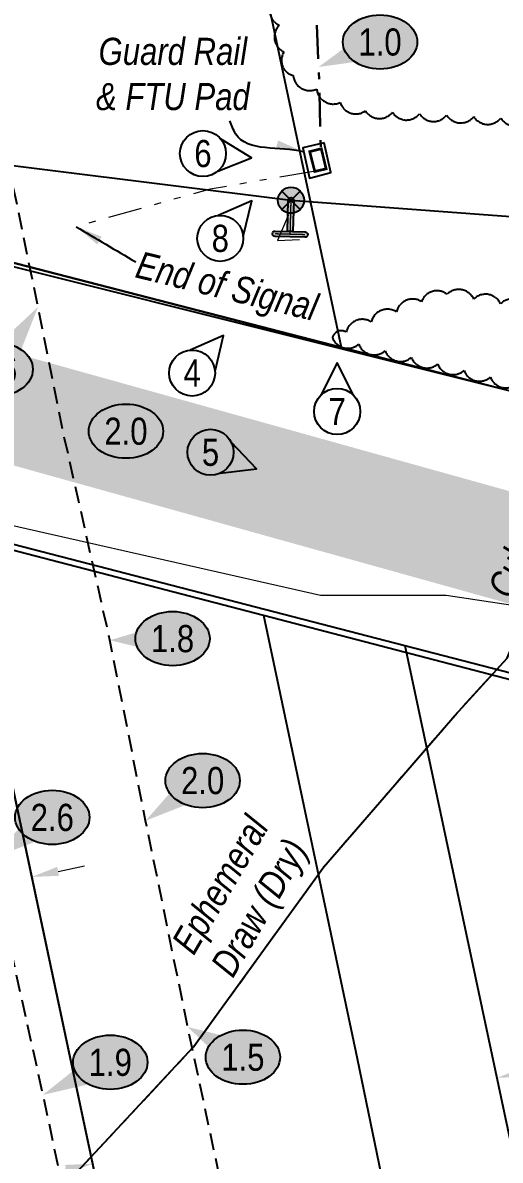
# Model space of a CAD drawing. Extents: x 671801 to 676935, y 5694741 to 5698835.
# Drawn here: x 674729.6 to 674905.6, y 5695089.7 to 5695509.3 of the extents above; entities that cross this region are included whole.
import ezdxf
from ezdxf.enums import TextEntityAlignment as Align

# ---------------------------------------------------------------- set-up
doc = ezdxf.new("R2010")
doc.units = 0
doc.header["$LTSCALE"] = 5
doc.header["$PDMODE"] = 34
doc.header["$PDSIZE"] = 0.03
for name, pattern in [('0', [1, 1, 0]), ('CENTERLINEX3', [5, 2.5, -1, 0.5, -1]), ('CENTERLINEX33', [6.5, 2.5, -1, 0.5, -1, 0.5, -1]), ('foc-TOPO-ephemeral', [6.25, 3.125, -0.625, 0.625, -0.625, 0.625, -0.625]), ('POWERLINE5', [7.799999999999997, 2.399999999999999, -0.6, 0.6, -0.6, 0.6, -0.6, 2.399999999999999]), ('UG_PIPE', [1.875, 1.25, -0.625])]:
    doc.linetypes.add(name, pattern=pattern)
doc.layers.get('Defpoints').update_dxf_attribs({"color": 9})
for name, color, linetype in [('AS-FENCE-DASH', 48, 'foc-FENCE-DASH'), ('AS-PIPE-UG', 44, 'UG_PIPE'), ('AS-POWER-EXISTING', 72, 'POWERLINE5'), ('AS-POWER-EXISTING-ANC', 72, 'Continuous'), ('AS-POWER-OH-ATCO PIPELINES', 241, 'foc-OHPOWER'), ('AS-ROADS', 254, 'Continuous'), ('CG-NOTES', 7, 'Continuous'), ('F-RW', 190, 'Continuous'), ('L-TITLEDB', 4, 'Continuous'), ('P-ELEVATION', 7, 'Continuous'), ('T-BUSH', 110, '0'), ('T-DRAW', 143, 'foc-TOPO-ephemeral'), ('T-WATER-T', 170, 'Continuous')]:
    doc.layers.add(name, color=color, linetype=linetype)
for name, color, linetype, lineweight in [('AS-GENERAL', 48, 'Continuous', 18), ('EXISTING PIPE (EXIST OR HP)', 240, 'CENTERLINEX33', 20), ('F-RW-T', 190, 'Continuous', 9), ('T-TEXT', 48, 'Continuous', 18)]:
    doc.layers.add(name, color=color, linetype=linetype, lineweight=lineweight)
doc.layers.add('AS-TELUS-ATCO PIPELINES', color=7, linetype='foc-TEL', lineweight=9, true_color=0xff9c38)
doc.layers.add('EXISTING PIPE IP', color=7, linetype='CENTERLINEX3', lineweight=30, true_color=0x3800e0)
doc.styles.add('80', font='ARIALN.TTF', dxfattribs={"height": 10})
doc.styles.add('80CG', font='ARIALN.TTF', dxfattribs={"height": 10})
doc.styles.add('80L', font='ARIALN.TTF', dxfattribs={"height": 10})
doc.styles.add('80LS', font='ARIALNI.TTF', dxfattribs={"height": 10})
doc.styles.add('foc-LtypeFont', font='ARIALN.TTF', dxfattribs={"height": 7.349999999999999})
doc.linetypes.add('foc-FENCE-DASH', pattern='A,0.5,-0.5,1,-0.5,1,-0.5,1,-0.5,1,-0.5,["X",foc-LtypeFont,S=0.2,R=0,X=-0.625,Y=-0.75],-0.5', length=7.5)
doc.linetypes.add('foc-OHPOWER', pattern='A,10,-1,["O/P",foc-LtypeFont,S=0.2,R=0,X=-0.5,Y=-0.75],-3.25', length=14.25)
doc.linetypes.add('foc-TEL', pattern='A,2,-1,["T",foc-LtypeFont,S=0.2,R=0,X=-0.425,Y=-0.75],-1.239999999999999,8', length=12.24)
doc.linetypes.add('foc-TOPO-flowdirection-NOLINE', pattern='A,0,[">",foc-LtypeFont,S=0.3,R=0,X=0,Y=-0.945],-20,[">",foc-LtypeFont,S=0.3,R=0,X=0,Y=-0.945],0', length=20)
doc.dimstyles.new('Compass 5 000', dxfattribs={"dimscale": 5, "dimtxt": 9, "dimasz": 2, "dimexe": 0.2, "dimexo": 0.0625, "dimgap": 0.5, "dimtad": 0, "dimtih": 1, "dimtoh": 1, "dimzin": 0, "dimdsep": 46, "dimtxsty": '80CG', "dimcen": 0.1, "dimse1": 1, "dimse2": 1, "dimclrd": 256, "dimclrt": 256, "dimaunit": 1, "dimadec": 4, "dimazin": 0, "dimtfac": 0.06, "dimtofl": 0, "dimtmove": 0, "dimatfit": 1, "dimfxl": 0.2, "dimtolj": 1, "dimtzin": 0, "dimlwd": -1, "dimarcsym": 0})

# ---------------------------------------------------------------- blocks, each defined once
blk = doc.blocks.new('POWERPOLE')
h = blk.add_hatch(color=255)
edge = h.paths.add_edge_path()
edge.add_arc((0, 0), 0.9600000000000002, 0, 360)
at = {"linetype": 'Continuous'}
for p, q in [((0.678822509938982, -0.678822509938982), (-0.678822509938982, 0.678822509938982)), ((-0.678822509938982, -0.678822509938982), (0.678822509938982, 0.678822509938982))]:
    blk.add_line(p, q, dxfattribs=at)
blk.add_circle((0, 0), 0.9600000000000002, dxfattribs=at)
blk = doc.blocks.new('*U600')
at = {"layer": 'P-ELEVATION'}
h = blk.add_hatch(color=111, dxfattribs=at)
h.dxf.hatch_style = 1
edge = h.paths.add_edge_path()
edge.add_ellipse((0, 0), major_axis=(13.70392359688799, 0), ratio=0.7297180204850888, start_angle=0, end_angle=360)
at = {"layer": 'P-ELEVATION', "color": 7, "flags": 128}
blk.add_lwpolyline([(0, 0, 12.5, 0, 0), (-20.30221932720485, 11.10971110724281, 0, 0, 0)], format="xyseb", dxfattribs=at)
at = {"layer": 'P-ELEVATION', "color": 7}
blk.add_ellipse((0, 0), major_axis=(-13.704, 0), ratio=0.7297139521307647, dxfattribs=at)
at = {"layer": 'P-ELEVATION', "style": '80'}
blk.add_attdef('ELEVATION', text='', height=10, dxfattribs=at).set_placement((0, 0), align=Align.MIDDLE_CENTER)
blk = doc.blocks.new('*U633')
at = {"layer": 'P-ELEVATION'}
h = blk.add_hatch(color=111, dxfattribs=at)
h.dxf.hatch_style = 1
edge = h.paths.add_edge_path()
edge.add_ellipse((0, 0), major_axis=(13.70392359688799, 0), ratio=0.7297180204850888, start_angle=0, end_angle=360)
at = {"layer": 'P-ELEVATION', "color": 7, "flags": 128}
blk.add_lwpolyline([(0, 0, 12.5, 0, 0), (-21.01993775580576, -14.8074795389195, 0, 0, 0)], format="xyseb", dxfattribs=at)
at = {"layer": 'P-ELEVATION', "color": 7}
blk.add_ellipse((0, 0), major_axis=(-13.704, 0), ratio=0.7297139521307647, dxfattribs=at)
at = {"layer": 'P-ELEVATION', "style": '80'}
blk.add_attdef('ELEVATION', text='', height=10, dxfattribs=at).set_placement((0, 0), align=Align.MIDDLE_CENTER)
blk = doc.blocks.new('*U598')
at = {"layer": 'P-ELEVATION'}
h = blk.add_hatch(color=111, dxfattribs=at)
h.dxf.hatch_style = 1
edge = h.paths.add_edge_path()
edge.add_ellipse((0, 0), major_axis=(13.70392359688799, 0), ratio=0.7297180204850888, start_angle=0, end_angle=360)
at = {"layer": 'P-ELEVATION', "color": 7, "flags": 128}
blk.add_lwpolyline([(0, 0, 12.5, 0, 0), (-23.0703399086825, -0.6076204172484316, 0, 0, 0)], format="xyseb", dxfattribs=at)
at = {"layer": 'P-ELEVATION', "color": 7}
blk.add_ellipse((0, 0), major_axis=(-13.704, 0), ratio=0.7297139521307647, dxfattribs=at)
at = {"layer": 'P-ELEVATION', "style": '80'}
blk.add_attdef('ELEVATION', text='', height=10, dxfattribs=at).set_placement((0, 0), align=Align.MIDDLE_CENTER)
blk = doc.blocks.new('*U652')
at = {"layer": 'P-ELEVATION'}
h = blk.add_hatch(color=111, dxfattribs=at)
h.dxf.hatch_style = 1
edge = h.paths.add_edge_path()
edge.add_ellipse((0, 0), major_axis=(13.70392359688799, 0), ratio=0.7297180204850888, start_angle=0, end_angle=360)
at = {"layer": 'P-ELEVATION', "color": 7, "flags": 128}
blk.add_lwpolyline([(0, 0, 12.5, 0, 0), (15.62182174146048, 23.01824570034138, 0, 0, 0)], format="xyseb", dxfattribs=at)
at = {"layer": 'P-ELEVATION', "color": 7}
blk.add_ellipse((0, 0), major_axis=(-13.704, 0), ratio=0.7297139521307647, dxfattribs=at)
at = {"layer": 'P-ELEVATION', "style": '80'}
blk.add_attdef('ELEVATION', text='', height=10, dxfattribs=at).set_placement((0, 0), align=Align.MIDDLE_CENTER)
blk = doc.blocks.new('*U603')
at = {"layer": 'P-ELEVATION'}
h = blk.add_hatch(color=111, dxfattribs=at)
h.dxf.hatch_style = 1
edge = h.paths.add_edge_path()
edge.add_ellipse((0, 0), major_axis=(13.70392359688799, 0), ratio=0.7297180204850888, start_angle=0, end_angle=360)
at = {"layer": 'P-ELEVATION', "color": 7, "flags": 128}
blk.add_lwpolyline([(0, 0, 12.5, 0, 0), (-24.83963197816872, -12.02767323404548, 0, 0, 0)], format="xyseb", dxfattribs=at)
at = {"layer": 'P-ELEVATION', "color": 7}
blk.add_ellipse((0, 0), major_axis=(-13.704, 0), ratio=0.7297139521307647, dxfattribs=at)
at = {"layer": 'P-ELEVATION', "style": '80'}
blk.add_attdef('ELEVATION', text='', height=10, dxfattribs=at).set_placement((0, 0), align=Align.MIDDLE_CENTER)
blk = doc.blocks.new('*U628')
at = {"layer": 'P-ELEVATION'}
h = blk.add_hatch(color=111, dxfattribs=at)
h.dxf.hatch_style = 1
edge = h.paths.add_edge_path()
edge.add_ellipse((0, 0), major_axis=(13.70392359688799, 0), ratio=0.7297180204850888, start_angle=0, end_angle=360)
at = {"layer": 'P-ELEVATION', "color": 7, "flags": 128}
blk.add_lwpolyline([(0, 0, 12.5, 0, 0), (-22.794038287198, -15.32699764047669, 0, 0, 0)], format="xyseb", dxfattribs=at)
at = {"layer": 'P-ELEVATION', "color": 7}
blk.add_ellipse((0, 0), major_axis=(-13.704, 0), ratio=0.7297139521307647, dxfattribs=at)
at = {"layer": 'P-ELEVATION', "style": '80'}
blk.add_attdef('ELEVATION', text='', height=10, dxfattribs=at).set_placement((0, 0), align=Align.MIDDLE_CENTER)
blk = doc.blocks.new('*U613')
h = blk.add_hatch(color=255)
h.dxf.hatch_style = 1
edge = h.paths.add_edge_path()
edge.add_arc((0.06701525934040566, 2.499569153785705), 0.1999999999999998, -1.5357734370933258, 178.4642265629068, ccw=False)
edge.add_line((0.2669434165758134, 2.4942089350911), (0.205288375930013, 0.194567938540803))
edge.add_line((0.205288375930013, 0.194567938540803), (-0.1945679385408028, 0.205288375930013))
edge.add_line((-0.1945679385408029, 0.205288375930013), (-0.1329128978950021, 2.50492937248031))
h = blk.add_hatch(color=255)
h.dxf.hatch_style = 1
edge = h.paths.add_edge_path()
edge.add_arc((-1.099604864794744, 0.0294812028203276), 0.2, 88.46422656290679, 268.46422656290673, ccw=False)
edge.add_line((-1.094244646100139, 0.2294093600557356), (0.205288375930013, 0.194567938540803))
edge.add_line((0.205288375930013, 0.194567938540803), (1.104965083489349, 0.1704469544150804))
edge.add_arc((1.099604864794744, -0.0294812028203276), 0.2, -91.53577343709321, 88.46422656290667, ccw=False)
edge.add_line((1.094244646100139, -0.2294093600557356), (-1.104965083489349, -0.1704469544150804))
at = {"color": 255, "flags": 128}
blk.add_lwpolyline([(-0.1329128978950021, 2.50492937248031, -0.9999999999999999), (0.2669434165758134, 2.4942089350911), (0.205288375930013, 0.194567938540803), (-0.1945679385408029, 0.205288375930013)], format="xyb", close=True, dxfattribs=at)
at = {"color": 72, "const_width": 0.09999999999999999, "flags": 128}
for points in [[(0.06701525934040577, 2.499569153785705), (0, 0)], [(-1.099604864794744, 0.02948120282032757), (1.099604864794744, -0.02948120282032757)]]:
    blk.add_lwpolyline(points, dxfattribs=at)
at = {"color": 255}
blk.add_lwpolyline([(-1.104965083489349, -0.1704469544150804, -0.9999999999999999), (-1.094244646100139, 0.2294093600557356), (0.205288375930013, 0.194567938540803), (1.104965083489349, 0.1704469544150804, -0.9999999999999999), (1.094244646100139, -0.2294093600557356)], format="xyb", close=True, dxfattribs=at)
blk = doc.blocks.new('*U622')
at = {"layer": 'P-ELEVATION'}
h = blk.add_hatch(color=111, dxfattribs=at)
h.dxf.hatch_style = 1
edge = h.paths.add_edge_path()
edge.add_ellipse((0, 0), major_axis=(13.70392359688799, 0), ratio=0.7297180204850888, start_angle=0, end_angle=360)
at = {"layer": 'P-ELEVATION', "color": 7, "flags": 128}
blk.add_lwpolyline([(0, 0, 12.49999999999999, 0, 0), (-22.60773955632529, -9.209976082838768, 0, 0, 0)], format="xyseb", dxfattribs=at)
at = {"layer": 'P-ELEVATION', "color": 7}
blk.add_ellipse((0, 0), major_axis=(-13.704, 0), ratio=0.7297139521307647, dxfattribs=at)
at = {"layer": 'P-ELEVATION', "style": '80'}
blk.add_attdef('ELEVATION', text='', height=10, dxfattribs=at).set_placement((0, 0), align=Align.MIDDLE_CENTER)
blk = doc.blocks.new('*D624')
at = {"layer": 'Defpoints', "color": 0, "transparency": 16777216}
for p in [(674904.317274244, 5695120.125451695), (674906.6120417118, 5695109.32433494), (674757.6193254953, 5695077.669863842)]:
    blk.add_point(p, dxfattribs=at)
at = {"layer": 'F-RW-T', "transparency": 16777216}
for p, q in [((674914.0989492564, 5695122.203632138), (674929.9684650167, 5695125.575213922)), ((674745.5428830152, 5695086.392800153), (674735.7612080029, 5695084.314619711))]:
    blk.add_line(p, q, dxfattribs=at)
for points in [[(674913.7525858493, 5695123.833911306), (674914.4453126637, 5695120.573352968), (674904.317274244, 5695120.125451695)], [(674745.1965196081, 5695088.023079322), (674745.8892464226, 5695084.762520984), (674755.3245580276, 5695088.470980596)]]:
    blk.add_solid(points, dxfattribs=at)
at = {"layer": 'F-RW-T', "transparency": 16777216, "insert": (674969.4398156307, 5695125.575213921), "char_height": 10, "attachment_point": 5, "style": '80CG'}
blk.add_mtext('\\A1;Nova\\P30.48 P/L R/W\\PPlan 1057 ID', dxfattribs=at)
blk = doc.blocks.new('*D627')
at = {"layer": 'Defpoints', "color": 0, "transparency": 16777216}
for p in [(674733.479185692, 5695191.302930984), (674635.7965287685, 5695173.619626979), (674636.4199649489, 5695170.684817715)]:
    blk.add_point(p, dxfattribs=at)
at = {"layer": 'F-RW-T', "transparency": 16777216}
for p, q in [((674742.6374808413, 5695196.315655597), (674752.4192121706, 5695198.393570947)), ((674626.0147974389, 5695171.54171163), (674508.1173392059, 5695146.496969571))]:
    blk.add_line(p, q, dxfattribs=at)
for points in [[(674742.2911616166, 5695197.945944153), (674742.9838000662, 5695194.685367042), (674732.8557495116, 5695194.237740248)], [(674625.6684782142, 5695173.172000187), (674626.3611166638, 5695169.911423076), (674635.7965287685, 5695173.619626979)]]:
    blk.add_solid(points, dxfattribs=at)
at = {"layer": 'F-RW-T', "transparency": 16777216, "insert": (674469.0313910476, 5695146.496969571), "char_height": 10, "attachment_point": 5, "style": '80CG'}
blk.add_mtext('\\A1;Foothills\\P19.86 P/L R/W\\PPlan 791 0837', dxfattribs=at)
blk = doc.blocks.new('*U653')
at = {"layer": 'CG-NOTES', "color": 182}
blk.add_lwpolyline([(8.452992316833102, 0.7395410005946355), (11.5701769743577, 13.78879997614161), (-0.7395410005946355, 8.452992316833102)], dxfattribs=at)
blk.add_circle((0, 0), 8.485281374238571, dxfattribs=at)
at = {"color": 182, "style": '80L'}
blk.add_attdef('#', text='', height=10, dxfattribs=at).set_placement((0, 0), align=Align.MIDDLE_CENTER)
blk = doc.blocks.new('*U654')
at = {"layer": 'CG-NOTES', "color": 182}
blk.add_lwpolyline([(3.586034864761435, -7.690276584669463), (16.91446717414635, -6.156362579862041), (7.690276584669463, 3.586034864761435)], dxfattribs=at)
blk.add_circle((0, 0), 8.485281374238571, dxfattribs=at)
at = {"color": 182, "style": '80L'}
blk.add_attdef('#', text='', height=10, dxfattribs=at).set_placement((0, 0), align=Align.MIDDLE_CENTER)
blk = doc.blocks.new('*U655')
at = {"layer": 'CG-NOTES', "color": 182}
blk.add_lwpolyline([(5.454233732064521, -6.500102645036423), (17.93150456565142, -1.568803369457848), (6.500102645036423, 5.454233732064521)], dxfattribs=at)
blk.add_circle((0, 0), 8.485281374238571, dxfattribs=at)
at = {"color": 182, "style": '80L'}
blk.add_attdef('#', text='', height=10, dxfattribs=at).set_placement((0, 0), align=Align.MIDDLE_CENTER)
blk = doc.blocks.new('*U648')
at = {"layer": 'CG-NOTES', "color": 182}
blk.add_lwpolyline([(6.000000000000003, 5.999999999999997), (6.201167127115799e-15, 18), (-5.999999999999997, 6.000000000000003)], dxfattribs=at)
blk.add_circle((0, 0), 8.485281374238571, dxfattribs=at)
at = {"color": 182, "style": '80L'}
blk.add_attdef('#', text='', height=10, dxfattribs=at).set_placement((0, 0), align=Align.MIDDLE_CENTER)

msp = doc.modelspace()

# ---------------------------------------------------------------- linework, layer by layer
at = {"layer": 'AS-FENCE-DASH', "flags": 128}
msp.add_lwpolyline([(674840.656622447, 5695464.98645732), (674832.8466224476, 5695463.181457311), (674835.3216224476, 5695452.056457317), (674843.096622448, 5695454.126457316)], close=True, dxfattribs=at)
for points in [[(674703.8066224478, 5695424.911457321), (675139.0116224473, 5695315.97145731), (675263.3666224473, 5695284.916457315), (675287.8716224469, 5695449.986457314)], [(674674.2666224481, 5695328.291457314), (674818.3366224476, 5695290.87145732), (675099.1466224468, 5695217.57645732), (675236.4666224472, 5695182.046457311)], [(674818.3366224476, 5695290.87145732), (674852.9016224473, 5695127.241457324), (674865.7151453982, 5695064.656307279)]]:
    msp.add_lwpolyline(points, dxfattribs=at)
at = {"layer": 'AS-GENERAL', "const_width": 0.9997722999999993, "flags": 128}
msp.add_lwpolyline([(674835.3716224467, 5695461.80645732), (674837.2366224473, 5695454.49645732), (674841.4216224472, 5695455.446457314), (674839.6466224474, 5695462.871457312)], close=True, dxfattribs=at)
at = {"layer": 'AS-GENERAL', "flags": 128}
msp.add_lwpolyline([(674827.5616224472, 5695438.531457316), (674823.5466224471, 5695429.051457313), (674831.6316224475, 5695429.376457316)], dxfattribs=at)
at = {"layer": 'AS-PIPE-UG', "flags": 128}
for points in [[(674835.0777246912, 5694928.394834436), (674790.4466224473, 5695138.866457315), (674774.9016224472, 5695214.991457316), (674761.7566224465, 5695281.561457316), (674744.5816224471, 5695358.061457313), (674735.2566224469, 5695404.516457316), (674717.1016224469, 5695492.936457318), (674701.3216224475, 5695568.661457316), (674685.5316224468, 5695643.996457313), (674668.4066224474, 5695725.946457321), (674649.6866224472, 5695814.346457312), (674630.6516224478, 5695899.36145732), (674612.6866224481, 5695980.091457318), (674592.6966224476, 5696076.291457313), (674574.2266224471, 5696165.95145732), (674557.1066224475, 5696247.726457316)], [(674498.4866224468, 5696239.936457322), (674517.1216224482, 5696151.611457322), (674534.3066224478, 5696066.041457315), (674551.0416224473, 5695986.436457322), (674568.2566224473, 5695903.421457321), (674583.7016224473, 5695829.821457312), (674598.346622447, 5695758.756457313), (674614.181622447, 5695685.926457318), (674629.7916224484, 5695604.071457319), (674645.9766224474, 5695525.236457312), (674676.9516224473, 5695416.151457317), (674681.7466224469, 5695374.301457317), (674689.7216224478, 5695334.626457321), (674701.3716224476, 5695277.876457319), (674717.7116224482, 5695200.886457318), (674737.0466224473, 5695113.851457324), (674778.8230427029, 5694916.44316156)]]:
    msp.add_lwpolyline(points, dxfattribs=at)
at = {"layer": 'AS-POWER-OH-ATCO PIPELINES', "flags": 128}
msp.add_lwpolyline([(674140.7160318161, 5695506.748393578), (674418.3766224473, 5695495.106457324), (674828.4716224474, 5695443.851457322), (675243.1516224483, 5695413.006457319)], dxfattribs=at)
at = {"layer": 'AS-ROADS', "const_width": 39.99089199999995, "flags": 128}
msp.add_lwpolyline([(674149.2235437337, 5695539.616908344), (674343.9316224472, 5695477.506457313), (674521.801622447, 5695423.856457314), (675109.8716224479, 5695259.736457323), (675252.0266224471, 5695225.111457322)], dxfattribs=at)
at = {"layer": 'AS-TELUS-ATCO PIPELINES', "flags": 128}
msp.add_lwpolyline([(674137.7882641781, 5695495.437051933), (674335.4566224483, 5695430.826457321), (674510.5116224474, 5695377.736457321), (674686.3016224473, 5695332.841457318), (674839.3716224468, 5695298.136457313), (674885.6816224469, 5695298.191457314), (674925.716622448, 5695292.151457321), (674973.7366224471, 5695272.73645732), (675102.6216224474, 5695232.081457321), (675240.0166224466, 5695200.771457312)], dxfattribs=at)
at = {"layer": 'EXISTING PIPE (EXIST OR HP)', "flags": 128}
msp.add_lwpolyline([(674836.7391117909, 5695454.491349572), (674798.7416224477, 5695447.971457316), (674749.2766224474, 5695434.116457317)], dxfattribs=at)
at = {"layer": 'EXISTING PIPE IP', "flags": 128}
msp.add_lwpolyline([(675284.9916224484, 5695430.691457319), (675222.131622447, 5695445.966457317), (675153.3566224481, 5695462.861457313), (675076.1016224484, 5695483.331457309), (675005.3716224472, 5695503.136457319), (674922.0016224472, 5695524.311457316), (674850.8666224472, 5695544.626457316), (674839.4216224473, 5695547.221457319), (674836.4366224473, 5695540.40145731), (674838.6816224471, 5695493.036457323), (674839.450217457, 5695462.974144493)], dxfattribs=at)
at = {"layer": 'F-RW', "flags": 128}
for points in [[(674504.5246628486, 5696271.074496975), (674682.366622447, 5695432.141457316), (674847.1316224479, 5695389.496457322), (674653.5679200627, 5696302.607999852)], [(674694.2452933964, 5694898.474068917), (674598.3216224472, 5695350.03145731), (674705.6616224467, 5695322.246457315), (674764.9326478966, 5695043.244410544)], [(674791.3067853912, 5694919.095413846), (674705.6616224467, 5695322.246457315), (674870.4366224471, 5695279.596457317), (674940.3020972754, 5694950.75043641)]]:
    msp.add_lwpolyline(points, dxfattribs=at)
at = {"layer": 'L-TITLEDB', "flags": 128}
for points in [[(675273.2310183652, 5695279.206483037), (674847.1316224479, 5695389.496457322), (674682.366622447, 5695432.141457316), (674612.8716224467, 5695450.136457322), (674575.0316224468, 5695459.92145732), (674510.1616224482, 5695476.721457321), (674391.9216224473, 5695507.321457314), (674156.6283048905, 5695568.224978928)], [(674131.4312651849, 5695470.876978755), (674533.4466224468, 5695366.821457313), (674598.3216224472, 5695350.03145731), (674636.161622448, 5695340.236457314), (674705.6616224467, 5695322.246457315), (674870.4366224471, 5695279.596457317), (675248.0336199206, 5695181.857686599)]]:
    msp.add_lwpolyline(points, dxfattribs=at)
at = {"layer": 'T-BUSH', "flags": 128}
msp.add_lwpolyline([(674617.0112927663, 5696291.945590974, 0.52056705), (674612.0250716371, 5696283.280023249, 0.52056705), (674607.0388505082, 5696274.614455521, 0.52056705), (674602.0526293789, 5696265.948887794, 0.52056705), (674597.0664082498, 5696257.283320067, 0.52056705), (674592.0801871206, 5696248.61775234, 0.52056705), (674587.0939659916, 5696239.952184612, 0.52056705), (674582.1077448623, 5696231.286616885, 0.52056705), (674577.1215237331, 5696222.621049157, 0.52056705), (674572.135302604, 5696213.955481431, 0.52056705), (674569.3344390907, 5696204.938800103, 0.52056705), (674571.3552511622, 5696195.147437393, 0.52056705), (674573.3760632339, 5696185.356074679, 0.52056705), (674575.3968753056, 5696175.564711969, 0.52056705), (674577.4176873772, 5696165.773349257, 0.52056705), (674579.4384994489, 5696155.981986543, 0.52056705), (674581.4593115206, 5696146.190623833, 0.52056705), (674583.4801235922, 5696136.399261119, 0.52056705), (674585.5009356638, 5696126.607898409, 0.52056705), (674587.5217477356, 5696116.816535697, 0.52056705), (674589.5425598072, 5696107.025172984, 0.52056705), (674591.5633718788, 5696097.233810274, 0.52056705), (674593.5841839506, 5696087.44244756, 0.52056705), (674595.6049960222, 5696077.651084851, 0.52056705), (674597.6258080938, 5696067.859722136, 0.52056705), (674599.6466201656, 5696058.068359424, 0.52056705), (674601.6674322371, 5696048.276996714, 0.52056705), (674603.6882443088, 5696038.485634, 0.52056705), (674606.3455109774, 5696028.855440533, 0.52056705), (674609.228350009, 5696019.282368701, 0.52056705), (674612.1111890402, 5696009.709296869, 0.52056705), (674614.9940280713, 5696000.136225039, 0.52056705), (674617.8768671026, 5695990.563153206, 0.52056705), (674620.7597061339, 5695980.990081375, 0.52056705), (674623.6425451653, 5695971.417009542, 0.52056705), (674626.5253841965, 5695961.84393771, 0.52056705), (674629.4082232278, 5695952.270865877, 0.52056705), (674632.2910622592, 5695942.697794043, 0.52056705), (674635.1739012905, 5695933.124722211, 0.52056705), (674638.0567403218, 5695923.551650379, 0.52056705), (674640.9395793532, 5695913.978578547, 0.52056705), (674643.8224183844, 5695904.405506717, 0.52056705), (674646.7052574157, 5695894.832434884, 0.52056705), (674649.5880964469, 5695885.259363052, 0.52056705), (674657.1626912344, 5695879.283272409, 0.52056705), (674665.6590117738, 5695874.013831974, 0.52056705), (674674.1553323133, 5695868.744391542, 0.52056705), (674682.5109885707, 5695863.302342582, 0.52056705), (674686.626620083, 5695854.195979057, 0.52056705), (674690.6829403916, 5695845.05810563, 0.52056705), (674694.7392606997, 5695835.920232204, 0.52056705), (674698.7955810081, 5695826.782358781, 0.52056705), (674702.8519013163, 5695817.644485355, 0.52056705), (674706.9082216247, 5695808.506611927, 0.52056705), (674710.9645419329, 5695799.368738501, 0.52056705), (674715.0208622413, 5695790.230865078, 0.52056705), (674719.07718255, 5695781.092991653, 0.52056705), (674723.133502858, 5695771.955118226, 0.52056705), (674727.1898231664, 5695762.8172448, 0.52056705), (674731.2461434746, 5695753.679371376, 0.52056705), (674740.6090069029, 5695752.025603931, 0.52056705), (674750.5743439671, 5695751.221537779, 0.52056705), (674760.5396810316, 5695750.41747163, 0.52056705), (674770.5050180962, 5695749.613405478, 0.52056705), (674776.5103553131, 5695743.495078781, 0.52056705), (674778.7204923906, 5695733.744706517, 0.52056705), (674780.930629468, 5695723.994334255, 0.52056705), (674783.1407665454, 5695714.243961989, 0.52056705), (674785.3509036228, 5695704.493589726, 0.52056705), (674787.5610407002, 5695694.743217464, 0.52056705), (674789.771177778, 5695684.992845197, 0.52056705), (674791.9813148552, 5695675.242472935, 0.52056705), (674794.1914519325, 5695665.492100672, 0.52056705), (674796.4015890099, 5695655.741728408, 0.52056705), (674798.6117260876, 5695645.991356143, 0.52056705), (674800.8218631649, 5695636.240983881, 0.52056705), (674803.0320002423, 5695626.490611617, 0.52056705), (674804.914025012, 5695616.673928848, 0.52056705), (674806.6621944365, 5695606.830231939, 0.52056705), (674808.410363861, 5695596.986535029, 0.52056705), (674810.1585332853, 5695587.142838118, 0.52056705), (674811.90670271, 5695577.299141211, 0.52056705), (674813.6548721341, 5695567.455444299, 0.52056705), (674815.4030415586, 5695557.611747391, 0.52056705), (674817.1512109829, 5695547.768050479, 0.52056705), (674818.8993804074, 5695537.924353572, 0.52056705), (674820.6475498318, 5695528.080656661, 0.52056705), (674822.3957192561, 5695518.236959753, 0.52056705), (674824.1438886805, 5695508.393262844, 0.52056705), (674825.892058105, 5695498.549565931, 0.52056705), (674829.289527564, 5695489.867386562, 0.52056705), (674837.96865789, 5695484.90481042, 0.52056705), (674846.647788216, 5695479.942234279, 0.52056705), (674855.8849873554, 5695476.873369068, 0.52056705), (674865.868269598, 5695476.336209081, 0.52056705), (674875.8515518408, 5695475.799049097, 0.52056705), (674885.8348340831, 5695475.261889111, 0.52056705), (674895.8181163258, 5695474.724729124, 0.52056705), (674905.8013985681, 5695474.18756914, 0.52056705), (674915.7846808106, 5695473.650409154, 0.52056705), (674925.768151758, 5695473.117336866, 0.52056705), (674935.758462842, 5695472.732434761, 0.52056705), (674945.7487739262, 5695472.347532659, 0.52056705), (674955.73908501, 5695471.962630552, 0.52056705), (674965.729396094, 5695471.57772845, 0.52056705), (674975.719707178, 5695471.192826345, 0.52056705), (674985.7100182619, 5695470.807924242, 0.52056705), (674995.7003293461, 5695470.423022138, 0.52056705), (675005.69064043, 5695470.038120034, 0.52056705), (675015.4219597359, 5695470.390698996, 0.52056705), (675022.9779366284, 5695476.9375821, 0.52056705), (675030.5339135206, 5695483.484465206, 0.52056705), (675038.3011620768, 5695489.677944378, 0.52056705), (675048.2418453535, 5695488.731159117, 0.52056705), (675058.1812981502, 5695487.653317162, 0.52056705), (675068.1207509473, 5695486.575475202, 0.52056705), (675078.0602037437, 5695485.497633244, 0.52056705), (675087.9996565405, 5695484.419791288, 0.52056705), (675097.9391093372, 5695483.34194933, 0.52056705), (675107.8785621341, 5695482.26410737, 0.52056705), (675117.8180149307, 5695481.186265414, 0.52056705), (675127.7574677274, 5695480.108423457, 0.52056705), (675137.6969205241, 5695479.030581496, 0.52056705), (675147.636373321, 5695477.95273954, 0.52056705), (675157.575826118, 5695476.874897582, 0.52056705), (675167.5152789145, 5695475.797055623, 0.52056705), (675177.3406404924, 5695473.950494631, 0.52056705), (675187.1641016174, 5695472.091979978, 0.52056705), (675196.9875627427, 5695470.233465328, 0.52056705), (675206.8110238675, 5695468.374950676, 0.52056705), (675216.6344849924, 5695466.516436022, 0.52056705), (675226.4579461174, 5695464.657921373, 0.52056705), (675236.2814072424, 5695462.799406719, 0.52056705), (675246.1048683674, 5695460.940892067, 0.52056705), (675255.9283294923, 5695459.082377418, 0.52056705), (675265.7517906174, 5695457.223862763, 0.52056705), (675275.5752517424, 5695455.365348115, 0.52056705), (675288.4291768423, 5695452.93349565, 0.52056705)], format="xyb", dxfattribs=at)
msp.add_lwpolyline([(674843.753350231, 5695393.175778558, 0.52056705), (674853.4511293387, 5695390.745234262, 0.52056705), (674863.1489084467, 5695388.314689971, 0.52056705), (674872.8466875543, 5695385.884145676, 0.52056705), (674882.544466662, 5695383.453601384, 0.52056705), (674892.2422457697, 5695381.023057091, 0.52056705), (674901.9400248774, 5695378.592512795, 0.52056705), (674911.6378039853, 5695376.161968504, 0.52056705), (674921.3355830931, 5695373.731424209, 0.52056705), (674931.0333622008, 5695371.300879917, 0.52056705), (674940.7311413086, 5695368.870335625, 0.52056705), (674950.4289204166, 5695366.439791328, 0.52056705), (674960.1266995241, 5695364.009247038, 0.52056705), (674969.8244786318, 5695361.578702742, 0.52056705), (674979.5222577396, 5695359.148158451, 0.52056705), (674989.2200368475, 5695356.717614156, 0.52056705), (674998.9178159551, 5695354.287069864, 0.52056705), (675008.6155950628, 5695351.856525571, 0.52056705), (675018.3133741706, 5695349.425981275, 0.52056705), (675028.0111532785, 5695346.995436984, 0.52056705), (675037.7089323861, 5695344.564892689, 0.52056705), (675047.4067114939, 5695342.134348397, 0.52056705), (675057.1044906016, 5695339.703804103, 0.52056705), (675066.8022697095, 5695337.27325981, 0.52056705), (675076.5000488173, 5695334.842715518, 0.52056705), (675086.197827925, 5695332.412171222, 0.52056705), (675095.8956070327, 5695329.981626931, 0.52056705), (675105.5933861404, 5695327.551082635, 0.52056705), (675115.2911652483, 5695325.120538344, 0.52056705), (675124.988944356, 5695322.689994051, 0.52056705), (675134.6867234637, 5695320.259449755, 0.52056705), (675144.3845025714, 5695317.828905464, 0.52056705), (675154.0822816795, 5695315.398361169, 0.52056705), (675163.780060787, 5695312.967816877, 0.52056705), (675173.4778398947, 5695310.537272583, 0.52056705), (675183.1756190024, 5695308.10672829, 0.52056705), (675192.8733981104, 5695305.676183998, 0.52056705), (675202.571177218, 5695303.245639702, 0.52056705), (675212.2689563257, 5695300.815095411, 0.52056705), (675221.9667354334, 5695298.384551115, 0.52056705), (675231.6645145415, 5695295.954006824, 0.52056705), (675241.3622936491, 5695293.523462529, 0.52056705), (675251.0600727568, 5695291.092918237, 0.52056705), (675256.5258321116, 5695292.0924232, 0.52056705), (675252.1398778359, 5695301.076735654, 0.52056705), (675247.75392356, 5695310.06104811, 0.52056705), (675243.3679692843, 5695319.045360564, 0.52056705), (675238.9820150085, 5695328.029673018, 0.52056705), (675234.5960607327, 5695337.013985473, 0.52056705), (675230.2101064569, 5695345.998297927, 0.52056705), (675225.824152181, 5695354.982610381, 0.52056705), (675221.4381979053, 5695363.966922835, 0.52056705), (675213.0598069777, 5695367.255712113, 0.52056705), (675203.1183193823, 5695368.314621732, 0.52056705), (675193.176831787, 5695369.373531349, 0.52056705), (675183.2353441919, 5695370.432440965, 0.52056705), (675173.2938565963, 5695371.491350582, 0.52056705), (675163.352369001, 5695372.550260196, 0.52056705), (675153.4108814057, 5695373.609169814, 0.52056705), (675143.4693938104, 5695374.668079431, 0.52056705), (675133.5279062152, 5695375.726989049, 0.52056705), (675123.5864186197, 5695376.785898666, 0.52056705), (675113.6449310244, 5695377.844808283, 0.52056705), (675103.703443429, 5695378.9037179, 0.52056705), (675093.7619558336, 5695379.962627514, 0.52056705), (675083.8204682387, 5695381.021537131, 0.52056705), (675073.878980643, 5695382.080446749, 0.52056705), (675063.9323637383, 5695383.089729738, 0.52056705), (675053.9844585166, 5695384.086548118, 0.52056705), (675044.0365532945, 5695385.083366496, 0.52056705), (675034.0886480727, 5695386.080184878, 0.52056705), (675024.140742851, 5695387.077003255, 0.52056705), (675014.1928376291, 5695388.073821636, 0.52056705), (675004.2449324073, 5695389.070640016, 0.52056705), (674994.2970271854, 5695390.067458394, 0.52056705), (674984.4418853235, 5695391.735130373, 0.52056705), (674974.597308555, 5695393.478338175, 0.52056705), (674964.7527317868, 5695395.221545973, 0.52056705), (674954.908155018, 5695396.964753774, 0.52056705), (674945.0635782495, 5695398.707961575, 0.52056705), (674935.2190014811, 5695400.451169374, 0.52056705), (674925.3744247125, 5695402.194377173, 0.52056705), (674915.529847944, 5695403.937584975, 0.52056705), (674905.6852711757, 5695405.680792775, 0.52056705), (674895.840694407, 5695407.424000572, 0.52056705), (674885.9961176385, 5695409.167208374, 0.52056705), (674876.6185317516, 5695406.448700391, 0.52056705), (674867.3482682626, 5695402.704814703, 0.52056705), (674858.0780047736, 5695398.960929017, 0.52056705), (674848.8077412846, 5695395.217043331, 0.52056705)], format="xyb", close=True, dxfattribs=at)
at = {"layer": 'T-DRAW', "flags": 128}
msp.add_lwpolyline([(674732.102270623, 5695065.384317609), (674748.0666224484, 5695083.771457321), (674792.6066224471, 5695131.536457309), (674840.5666224483, 5695197.991457311), (674888.9766224478, 5695253.936457314), (674908.0866224469, 5695274.956457319), (674932.7266224471, 5695333.866457317), (674942.1266224479, 5695427.246457312), (674943.906622448, 5695499.661457318), (674941.0635364449, 5695530.179164529)], dxfattribs=at)
at = {"layer": 'T-DRAW', "linetype": 'foc-TOPO-flowdirection-NOLINE', "flags": 128}
for points in [[(674732.102270623, 5695065.384317609), (674748.0666224484, 5695083.771457321), (674792.6066224471, 5695131.536457309), (674840.5666224483, 5695197.991457311), (674888.9766224478, 5695253.936457314), (674908.0866224469, 5695274.956457319), (674932.7266224471, 5695333.866457317), (674942.1266224479, 5695427.246457312), (674943.906622448, 5695499.661457318)], [(674748.0666224484, 5695083.771457321), (674792.6066224471, 5695131.536457309), (674840.5666224483, 5695197.991457311), (674888.9766224478, 5695253.936457314), (674908.0866224469, 5695274.956457319), (674932.7266224471, 5695333.866457317), (674942.1266224479, 5695427.246457312), (674943.906622448, 5695499.661457318)]]:
    msp.add_lwpolyline(points, dxfattribs=at)

# ---------------------------------------------------------------- block references
at = {"xscale": 0.9999275687528749, "yscale": 0.9999275687528749, "zscale": 0.9999275687528749}
for name, p, values in [('*U622', (674861.2877244968, 5695502.245766317), {'ELEVATION': '1.0'}), ('*U652', (674719.6359322134, 5695381.499878856), {'ELEVATION': '1.6'}), ('*U598', (674767.6502913423, 5695358.669033717), {'ELEVATION': '2.0'}), ('*U598', (674784.8252913416, 5695282.169033724), {'ELEVATION': '1.8'}), ('*U633', (674795.9200377028, 5695229.797864331), {'ELEVATION': '2.0'}), ('*U628', (674740.5040097347, 5695216.212344806), {'ELEVATION': '2.6'}), ('*U600', (674810.7473712593, 5695127.757550901), {'ELEVATION': '1.5'}), ('*U603', (674761.8844552601, 5695125.878259378), {'ELEVATION': '1.9'})]:
    msp.add_blockref(name, p, dxfattribs=at).add_auto_attribs(values)
at = {"layer": 'AS-POWER-EXISTING', "xscale": 4.998861499999996, "yscale": 4.998861499999996, "zscale": 4.998861499999996}
msp.add_blockref('POWERPOLE', (674828.4716224474, 5695443.851457322), dxfattribs=at)
at = {"layer": 'AS-POWER-EXISTING-ANC', "xscale": 4.998861499999996, "yscale": 4.998861499999996, "zscale": 4.998861499999996}
msp.add_blockref('*U613', (674828.1366224478, 5695431.356457313), dxfattribs=at)
at = {"layer": 'CG-NOTES', "xscale": 0.9997723, "yscale": 0.9997723, "zscale": 0.9997723}
for name, p, values in [('*U655', (674796.0332353119, 5695461.091525862), {'#': '6'}), ('*U653', (674802.4204436061, 5695429.815714202), {'#': '8'}), ('*U653', (674792.0317106874, 5695380.133952752), {'#': '4'}), ('*U648', (674845.4818349094, 5695365.950435599), {'#': '7'}), ('*U654', (674798.8283668978, 5695350.896051386), {'#': '5'})]:
    msp.add_blockref(name, p, dxfattribs=at).add_auto_attribs(values)

# ---------------------------------------------------------------- texts
at = {"layer": 'T-TEXT', "style": '80LS'}
for s, rotation, p in [('End of Signal', 346.2046238060831, (674804.9033410515, 5695412.248919915)), ('Culvert', 67.30214127860187, (674912.3653612157, 5695314.971091015))]:
    msp.add_text(s, height=9.997715100058866, rotation=rotation, dxfattribs=at).set_placement(p, align=Align.MIDDLE_CENTER)
at = {"layer": 'T-TEXT', "insert": (674784.9497615708, 5695503.783914033), "char_height": 9.997715100058866, "width": 57.30382043837695, "attachment_point": 2, "style": '80LS'}
msp.add_mtext('Guard Rail\\P& FTU Pad', dxfattribs=at)
at = {"layer": 'T-WATER-T', "insert": (674797.9926591284, 5695193.933003675), "char_height": 9.997715100058866, "width": 55.96715457233907, "attachment_point": 2, "rotation": 59.70307882111604, "style": '80LS'}
msp.add_mtext('Ephemeral\\PDraw (Dry)', dxfattribs=at)

# ---------------------------------------------------------------- dimensions: what is measured, and where the dimension line sits
at = {"layer": 'F-RW-T'}
for base, p1, p2, angle, text, picture, middle in [((674635.7965287685, 5695173.619626979), (674733.479185692, 5695191.302930985), (674636.4199649488, 5695170.684817716), 191.99296186125727, 'Foothills\\P19.86 P/L R/W\\PPlan 791 0837', '*D627', (674469.0313910476, 5695146.496969571)), ((674904.317274244, 5695120.125451695), (674757.6193254954, 5695077.669863842), (674906.612041712, 5695109.324334941), 11.994514635255996, 'Nova\\P30.48 P/L R/W\\PPlan 1057 ID', '*D624', (674969.4398156307, 5695125.575213921))]:
    dim = msp.add_linear_dim(base=base, p1=p1, p2=p2, angle=angle, text=text, dimstyle='Compass 5 000', dxfattribs=at)
    dim.commit()
    dim.dimension.update_dxf_attribs({"geometry": picture, "text_midpoint": middle, "dimtype": 161})

# ---------------------------------------------------------------- leaders
at = {"layer": 'T-TEXT', "path_type": 1}
for points in [[(674832.9602193662, 5695461.766526951), (674808.068134754, 5695468.343905443), (674805.9822639554, 5695473.208239188)], [(674749.2766224474, 5695434.116457317), (674771.2345232236, 5695421.110059517)]]:
    msp.add_leader(points, dimstyle='Compass 5 000', override={"dimgap": 0.5, "dimtad": 0}, dxfattribs=at)

doc.saveas('drawing.dxf')
